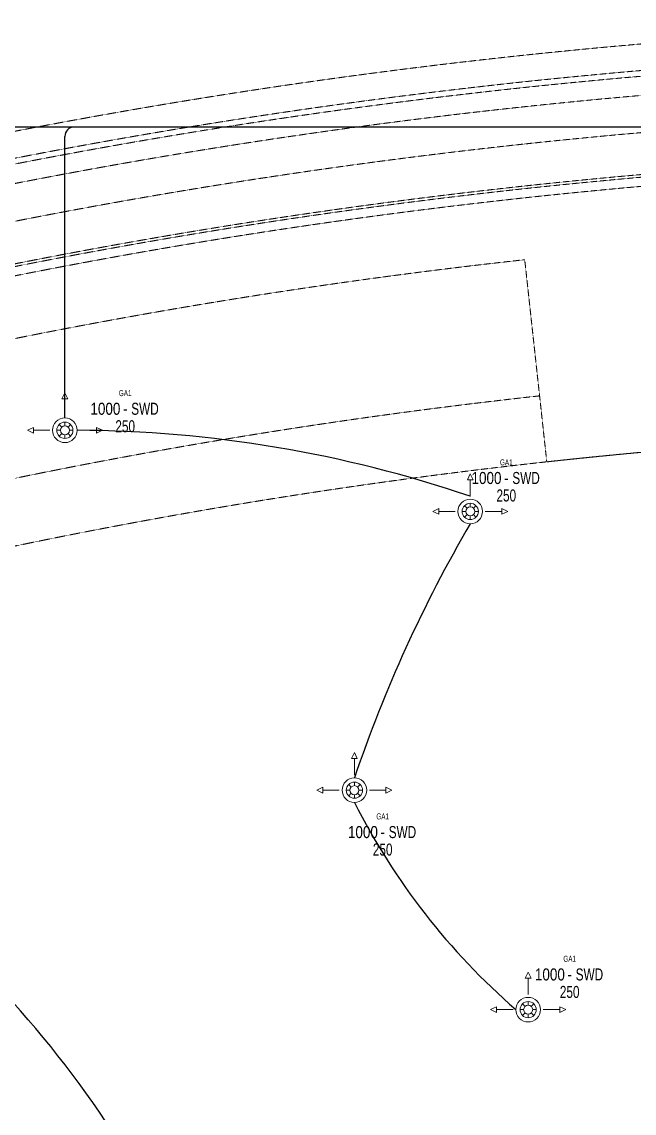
# Model space of a CAD drawing. Extents: x -1457 to 23780, y -2071 to 4205.
# Drawn here: x 15391 to 16052, y 1124 to 2301 of the extents above; entities that cross this region are included whole.
import ezdxf
from ezdxf.enums import TextEntityAlignment as Align

# ---------------------------------------------------------------- set-up
doc = ezdxf.new("R2010")
doc.units = 0
doc.header["$MEASUREMENT"] = 0
doc.linetypes.add('HIDDEN', pattern=[0.375, 0.25, -0.125])
doc.layers.get('0').update_dxf_attribs({"color": 9, "lineweight": 9})
for name, color, linetype, lineweight in [('-M-HV-MNF-KOD', 241, 'Continuous', 9), ('-M-HV-MNF-OLCU', 241, 'Continuous', 9), ('-M-HVAC-S-MNF2B', 141, 'Continuous', 9), ('-M-HVAC-S-MNFTXT', 61, 'Continuous', 9), ('E-KABLO', 7, 'Continuous', 30), ('M-TEFRIS2-015', 129, 'Continuous', 9)]:
    doc.layers.add(name, color=color, linetype=linetype, lineweight=lineweight)
doc.layers.add('-M-HV-MNF-TIP', color=168, linetype='Continuous', lineweight=9, plot=False)
doc.styles.add('Arial', font='arial.ttf', dxfattribs={"height": 2.5})
doc.styles.add('DEBI-BLOCK', font='arial.ttf', dxfattribs={"width": 0.8})

# ---------------------------------------------------------------- blocks, each defined once
blk = doc.blocks.new('2D-NZ1-265')
for p, q in [((-3.4, 3.4), (-6.2, 6.2)), ((0, 4.9), (0, 8.8)), ((3.4, 3.4), (6.2, 6.2)), ((-4.9, 0), (-8.8, 0)), ((-3.4, -3.4), (-6.2, -6.2)), ((0, -4.9), (0, -8.8)), ((3.4, -3.4), (6.2, -6.2)), ((4.9, 0), (8.8, 0))]:
    blk.add_line(p, q)
for points in [[(0, 34), (-3.1, 34), (0, 40.5), (3.1, 34), (0, 34), (0, 16.2)], [(-34, 0), (-34, -3.1), (-40.5, 0), (-34, 3.1), (-34, 0), (-16.3, 0)], [(0, -34), (3.1, -34), (0, -40.5), (-3.1, -34), (0, -34), (0, -16.3)]]:
    blk.add_lwpolyline(points)
for radius in [13.3, 8.77, 4.87]:
    blk.add_circle((0, 0), radius)
at = {"layer": '-M-HV-MNF-TIP', "style": 'DEBI-BLOCK', "width": 0.8, "flags": 9}
for tag, p in [('X', (-3.4, -0.2)), ('Y', (-0.8, -0.2)), ('BLNAME', (-0.6, 1.2)), ('Z', (2, -0.2)), ('DEBI', (-3.4, -1.7))]:
    blk.add_attdef(tag, p, '', height=1, dxfattribs=at)
blk.add_attdef('KOT', text='', height=1, dxfattribs=at).set_placement((-0.8, 1.2), align=Align.RIGHT)
blk = doc.blocks.new('DEBI110')
at = {"layer": '-M-HV-MNF-KOD', "style": 'Arial', "width": 0.8, "flags": 9}
blk.add_attdef('ID', text='', height=0.3, dxfattribs=at).set_placement((0, 0), align=Align.MIDDLE)
at = {"layer": '-M-HV-MNF-KOD', "color": 241, "style": 'Arial', "width": 0.8, "flags": 9}
blk.add_attdef('KOD', text='', height=1, dxfattribs=at).set_placement((-1.249, -2.817), align=Align.TOP_LEFT)
at = {"layer": '-M-HV-MNF-OLCU', "color": 241, "style": 'Arial', "width": 0.7, "flags": 8}
blk.add_attdef('OLCU', text='', height=1, dxfattribs=at).set_placement((0, -1.751), align=Align.TOP_CENTER)
at = {"layer": '-M-HV-MNF-OLCU', "color": 85, "style": 'Arial', "width": 0.7, "flags": 8}
blk.add_attdef('TEKRAR', text='', height=1, dxfattribs=at).set_placement((0, -2.911), align=Align.TOP_CENTER)
at = {"layer": '-M-HV-MNF-TIP', "style": 'DEBI-BLOCK', "width": 0.6, "flags": 8}
blk.add_attdef('GRUP', text='', height=0.5, dxfattribs=at).set_placement((0, 0.098), align=Align.BOTTOM_CENTER)
at = {"style": 'Arial', "width": 0.8, "flags": 8}
blk.add_attdef('DEBI', text='', height=1, dxfattribs=at).set_placement((-0.4, -0.3), align=Align.TOP_RIGHT)
blk.add_attdef('DUM', text='', height=1, dxfattribs=at).set_placement((0, -0.3), align=Align.TOP_CENTER)
at = {"style": 'Arial', "width": 0.7, "flags": 8}
blk.add_attdef('TIP', text='', height=1, dxfattribs=at).set_placement((0.5, -0.3), align=Align.TOP_LEFT)

msp = doc.modelspace()

# ---------------------------------------------------------------- linework, layer by layer
at = {"layer": 'E-KABLO', "color": 6}
for p, q in [((16543, 2187.9), (13885, 2187.9)), ((15437.5, 1874), (15437.5, 2177.9))]:
    msp.add_line(p, q, dxfattribs=at)
for centre, radius, start, end in [((15447.5, 2177.9), 10, 90, 180), ((15444.6, 525.2), 1335.6, 71.1988, 89.7342), ((17159.2, 1009.1), 1487.6, 149.683, 161.3111), ((16402.7, 1788.5), 731, 206.765, 229.118), ((14543.4, 487.9), 1128.5, 25.4295, 45.8951)]:
    msp.add_arc(centre, radius, start, end, dxfattribs=at)
at = {"layer": 'M-TEFRIS2-015', "linetype": 'HIDDEN', "lineweight": 0}
for points in [[(13074.5, 1250.5, -0.146575), (16650.5, 2301.4, -0.146575)], [(13074.5, 1209.1, -0.147553), (16652.5, 2266.7)], [(15362, 2122.8, -0.050395), (16650.7, 2246.1)], [(13055.9, 1124, -0.149972), (16650.5, 2206.1)], [(16671.5, 2158, 0.152192), (13054.4, 1065.3, 0.152192)], [(13124.7, 1100.5), (13117.7, 1111.1, -0.146397), (16605.5, 2161.1), (16605.5, 2148.4, 0.146396), (13124.7, 1100.5, 3.321415)], [(15339.2, 1950.7, -0.024001), (15933.8, 2044.8, -102.660387)], [(15933.8, 2044.8), (15957.6, 1826.7, -0.029535), (16671.4, 1862.4, 61.560749)], [(15949.8, 1897.9, 0.099521), (13648.1, 1167.2, 0.099521)], [(15413.2, 347.7, -0.306499), (16652.5, 1186.1, -0.306499)]]:
    msp.add_lwpolyline(points, format="xyb", dxfattribs=at)
for centre, radius, start, end in [((16616.9, -4194), 6467, 89.70204, 123.21341), ((16616.4, -4192.3), 6055, 89.48509, 125.5487)]:
    msp.add_arc(centre, radius, start, end, dxfattribs=at)

# ---------------------------------------------------------------- block references
at = {"layer": '-M-HVAC-S-MNF2B', "rotation": 270}
for p in [(15437.5, 1860.8), (15875, 1773.2), (15750, 1472.5), (15937.5, 1235.7)]:
    msp.add_blockref('2D-NZ1-265', p, dxfattribs=at)
at = {"layer": '-M-HVAC-S-MNFTXT', "xscale": 13, "yscale": 13, "zscale": 13}
for p in [(15502.6, 1894.4), (15913.9, 1819.7), (15780.5, 1437.7), (15982.3, 1284.1)]:
    msp.add_blockref('DEBI110', p, dxfattribs=at).add_auto_attribs({'DEBI': '1000', 'TIP': 'SWD', 'OLCU': '250', 'GRUP': 'GA1', 'DUM': '-'})

doc.saveas('drawing.dxf')
